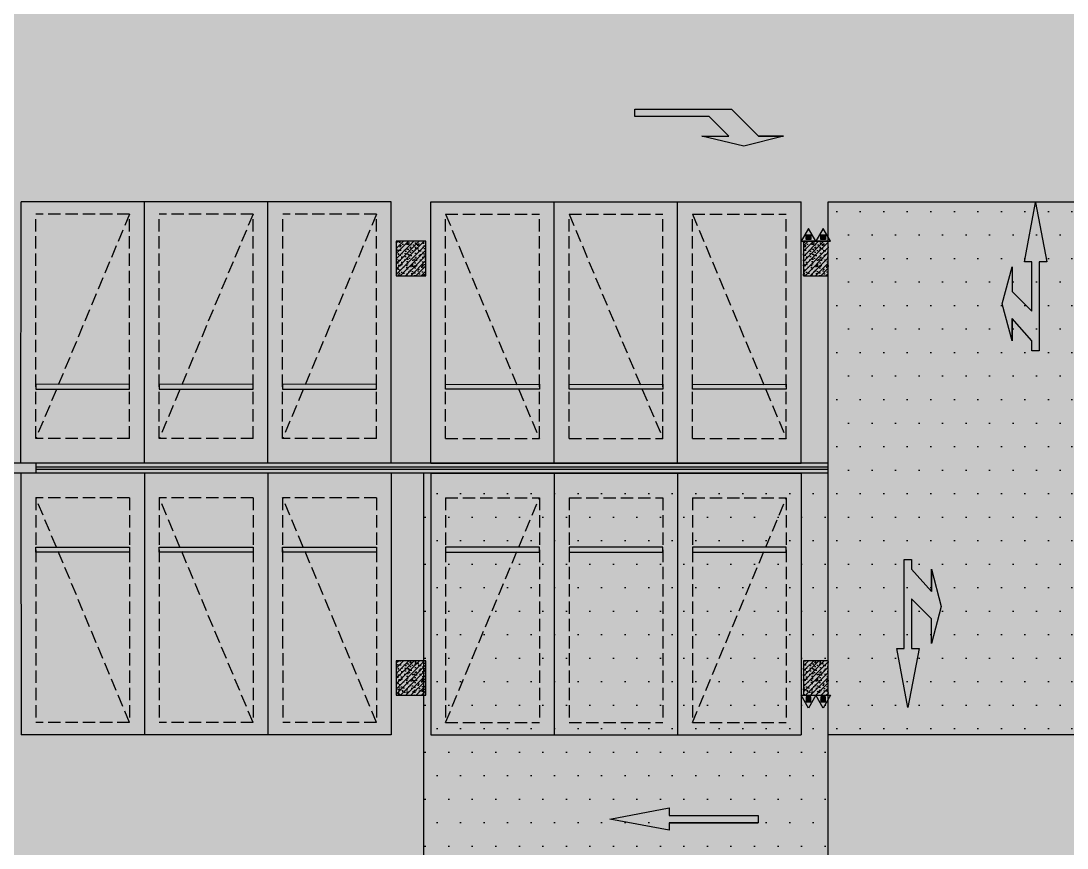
# Model space of a CAD drawing. Extents: x -1338203 to 1886333, y -530034 to 1031844.
# Drawn here: x 701105 to 722294, y -365543 to -348782 of the extents above; entities that cross this region are included whole.
import ezdxf

# ---------------------------------------------------------------- set-up
doc = ezdxf.new("R2010")
doc.units = 0
doc.header["$LTSCALE"] = 1000
doc.header["$MEASUREMENT"] = 0
doc.linetypes.add('A-001-平面B2$0$__DASH', pattern=[0.35, 0.25, -0.1])
for name, color, linetype in [('A-001-平面参照B2$0$0A-E-STRS-RAIL', 163, 'Continuous'), ('A-001-平面参照B2$0$0A-ELEV-LINE2', 8, 'Continuous'), ('A-001-平面参照B2$0$AUDIT_D_210610200414-0', 40, 'Continuous'), ('A-001-平面参照B2$0$AUDIT_D_230227194758-1', 52, 'Continuous'), ('p-a-regular', 5, 'Continuous'), ('S001地下二墙柱$0$S001地下二墙柱$0$0S-CC-LINE', 52, 'Continuous'), ('S001地下二墙柱$0$S001地下二墙柱$0$0S-CW-HATCH', 251, 'Continuous'), ('S001地下二墙柱$0$S001地下二墙柱$0$0S-CW-HATCH-UP', 251, 'Continuous'), ('中心线', 42, 'Continuous'), ('地面指向箭头', 7, 'Continuous'), ('负二层消火栓$0$负二层消火栓$1$0P-EQUIP-FH', 7, 'Continuous')]:
    doc.layers.add(name, color=color, linetype=linetype)
doc.layers.add('p-a-regular-narrow', color=7, linetype='Continuous', true_color=0x9600ff)
doc.layers.add('p-h-walkable', color=7, linetype='Continuous', lineweight=70, true_color=0xf0f0f0)
pattern_1 = [(0, (-766365.37, 163610.93), (238.125, 476.25), [0, -476.25])]

# ---------------------------------------------------------------- blocks, each defined once
blk = doc.blocks.new('A-001-平面参照B2')
at = {"layer": 'A-001-平面参照B2$0$0A-ELEV-LINE2'}
h = blk.add_hatch(dxfattribs=at)
h.set_pattern_fill('DOTS', color=256, scale=300)
h.set_pattern_definition(pattern_1)
h.paths.add_polyline_path([(-48909, -188836), (-38109, -188836), (-38109, -199636), (-48909, -199636)])
h = blk.add_hatch(dxfattribs=at)
h.set_pattern_fill('DOTS', color=256, scale=300)
h.set_pattern_definition(pattern_1)
h.paths.add_polyline_path([(-57109, -194336), (-57109, -210893), (-48909, -210893), (-48909, -194336)])
at = {"layer": 'A-001-平面参照B2$0$0A-E-STRS-RAIL'}
for points in [[(-48909, -194211), (-64959, -194211)], [(-48909, -194261), (-64959, -194261)]]:
    blk.add_lwpolyline(points, dxfattribs=at)
at = {"layer": 'A-001-平面参照B2$0$AUDIT_D_210610200414-0', "ltscale": 0.002}
for points in [[(-48909, -188836), (-38109, -188836), (-38109, -199636), (-48909, -199636)], [(-57109, -194336), (-57109, -210893), (-48909, -210893), (-48909, -194336)]]:
    blk.add_lwpolyline(points, close=True, dxfattribs=at)
at = {"layer": 'A-001-平面参照B2$0$AUDIT_D_230227194758-1'}
for points in [[(-48909, -194136), (-106109, -194136)], [(-64959, -194136), (-64959, -194336)], [(-48909, -194336), (-106109, -194336)]]:
    blk.add_lwpolyline(points, dxfattribs=at)
blk = doc.blocks.new('负二层消火栓$0$负二层消火栓$1$$TwtSys$00000546')
h = blk.add_hatch()
h.set_pattern_fill('ANSI31', color=256, scale=200, style=0)
h.set_pattern_definition([(45, (-38543.802, -6670.83), (-17.67767, 17.67767), [])])
h.paths.add_polyline_path([(-65, 174), (65, 174), (65, 44), (-65, 44)])
for points in [[(0, 344), (-198, 0), (198, 0)], [(-65, 174), (65, 174), (65, 44), (-65, 44)]]:
    blk.add_lwpolyline(points, close=True)
blk = doc.blocks.new('负二层消火栓')
at = {"layer": '负二层消火栓$0$负二层消火栓$1$0P-EQUIP-FH', "xscale": 0.75, "yscale": 0.75, "zscale": 0.75}
for p in [(-49308, -189636), (-49010, -189636)]:
    blk.add_blockref('负二层消火栓$0$负二层消火栓$1$$TwtSys$00000546', p, dxfattribs=at)
at = {"layer": '负二层消火栓$0$负二层消火栓$1$0P-EQUIP-FH', "xscale": -0.75, "yscale": 0.75, "zscale": 0.75, "rotation": 180}
for p in [(-49308, -198836), (-49010, -198836)]:
    blk.add_blockref('负二层消火栓$0$负二层消火栓$1$$TwtSys$00000546', p, dxfattribs=at)
blk = doc.blocks.new('左转或右转')
at = {"layer": '地面指向箭头'}
blk.add_hatch(color=251, dxfattribs=at).paths.add_polyline_path([(3221046, 2451667), (3221247, 2450864), (3221247, 2451366), (3221799, 2451918), (3221799, 2453874), (3221648, 2453874), (3221648, 2452369), (3221247, 2451968), (3221247, 2452519)])
at = {"layer": '地面指向箭头', "color": 251}
blk.add_lwpolyline([(3221247, 2450864), (3221046, 2451667), (3221247, 2452519), (3221247, 2451968), (3221648, 2452369), (3221648, 2453874), (3221799, 2453874), (3221799, 2451918), (3221247, 2451366), (3221247, 2450864), (3221247, 2451366)], dxfattribs=at)
blk = doc.blocks.new('直行右转或左转')
at = {"layer": '地面指向箭头'}
blk.add_hatch(color=251, dxfattribs=at).paths.add_polyline_path([(3219528, 2452519), (3218327, 2452294), (3218327, 2452444), (3217325, 2452444), (3217726, 2452044), (3218227, 2452044), (3217476, 2451843), (3216725, 2452044), (3217175, 2452044), (3216725, 2452444), (3216524, 2452444), (3216524, 2452594), (3218327, 2452594), (3218327, 2452745)])
at = {"layer": '地面指向箭头', "color": 251}
blk.add_lwpolyline([(3216725, 2452044), (3217175, 2452044), (3216725, 2452044), (3217476, 2451843), (3218227, 2452044), (3217726, 2452044), (3217325, 2452444), (3218327, 2452444), (3218327, 2452294), (3219528, 2452519), (3218327, 2452745), (3218327, 2452594), (3216524, 2452594), (3216524, 2452444), (3216725, 2452444), (3217175, 2452044)], dxfattribs=at)
blk = doc.blocks.new('直行')
at = {"layer": '地面指向箭头'}
blk.add_hatch(color=251, dxfattribs=at).paths.add_polyline_path([(-29241, 4059962), (-29466, 4058762), (-29316, 4058762), (-29316, 4056961), (-29166, 4056961), (-29166, 4058762), (-29016, 4058762)])
at = {"layer": '地面指向箭头', "color": 251}
blk.add_lwpolyline([(-29316, 4058762), (-29316, 4056961), (-29316, 4058762), (-29316, 4058762), (-29466, 4058762), (-29241, 4059962), (-29016, 4058762), (-29166, 4058762), (-29166, 4056961), (-29316, 4056961), (-29316, 4056961)], dxfattribs=at)
blk = doc.blocks.new('A$C3d42903c')
at = {"layer": '中心线', "color": 251, "const_width": 150}
for points in [[(286544, 179542), (288544, 179542)], [(290335, 179542), (292335, 179542)], [(294335, 179542), (296335, 179542)], [(298335, 179542), (300335, 179542)], [(302335, 179542), (304335, 179542)], [(307635, 176532), (307635, 174532)], [(307635, 172532), (307635, 170532)], [(307635, 169029), (307635, 167029)]]:
    blk.add_lwpolyline(points, dxfattribs=at)
at = {"layer": '地面指向箭头', "color": 251, "linetype": 'Continuous', "rotation": 90}
blk.add_blockref('左转或右转', (2754766, -3043129), dxfattribs=at)
at = {"layer": '地面指向箭头', "color": 251, "linetype": 'Continuous'}
for p, xscale, rotation in [((-2143509, -3042752), -1, 270), ((2758943, 3386069), -1.000000000000001, 90)]:
    blk.add_blockref('直行右转或左转', p, dxfattribs=dict(at, xscale=xscale, rotation=rotation))
at = {"layer": '地面指向箭头', "color": 251, "rotation": 90}
blk.add_blockref('直行', (4360352, 193524), dxfattribs=at)

msp = doc.modelspace()

# ---------------------------------------------------------------- hatches: boundary and pattern name
at = {"layer": 'p-h-walkable', "ltscale": 0.002}
h = msp.add_hatch(color=256, dxfattribs=at)
h.dxf.hatch_style = 1
h.paths.add_polyline_path([(728556.4, -320761.3), (728556.4, -348211.5), (746356.3, -348211.5), (750916.3, -338175), (842896.3, -338175), (843211.3, -349155), (839116.3, -349155), (839116.3, -377051.5), (864906.4, -377051.5), (864906.4, -390806.6), (875856.3, -395571.5), (875856.3, -404751.5), (834560.3, -404751.5), (839142.7, -442064.3), (869465.2, -438340.4), (871163.2, -452166.5), (873704.1, -451854.5), (877328.6, -464960.4), (761876, -479139.1), (761132.9, -468418.3), (764950.6, -465209), (763252.8, -451384.3), (799242.4, -446964.4), (793807.3, -404751.5), (750756.3, -404751.5), (751556.3, -388855), (648066.6, -388604.4), (648066.6, -380374.4), (641016.6, -380374.4), (641512.3, -365348.2), (660006.6, -364574.4), (660306.6, -340846.8), (656406.6, -340846.8), (656406.6, -336396.8), (656656.4, -340532.4), (656406.4, -332417.4), (712156.4, -332417.4), (712080.9, -320761.3)])
at = {"layer": 'S001地下二墙柱$0$S001地下二墙柱$0$0S-CW-HATCH'}
h = msp.add_hatch(color=256, dxfattribs=at)
h.dxf.hatch_style = 1
h.paths.add_polyline_path([(709306.6, -353246.8), (708706.6, -353246.8), (708706.6, -353946.8), (709306.6, -353946.8)])
h = msp.add_hatch(color=256, dxfattribs=at)
h.dxf.hatch_style = 1
h.paths.add_polyline_path([(717456.6, -353246.8), (716956.6, -353246.8), (716956.6, -353946.8), (717456.6, -353946.8)])
h = msp.add_hatch(color=256, dxfattribs=at)
h.dxf.hatch_style = 1
h.paths.add_polyline_path([(709306.6, -361746.8), (708706.6, -361746.8), (708706.6, -362446.8), (709306.6, -362446.8)])
h = msp.add_hatch(color=256, dxfattribs=at)
h.dxf.hatch_style = 1
h.paths.add_polyline_path([(717456.6, -361746.8), (716956.6, -361746.8), (716956.6, -362446.8), (717456.6, -362446.8)])
at = {"layer": 'S001地下二墙柱$0$S001地下二墙柱$0$0S-CW-HATCH-UP'}
h = msp.add_hatch(dxfattribs=at)
h.set_pattern_fill('钢筋混凝土', color=256, scale=30)
h.set_pattern_definition([(45, (741567.33, -344395.09), (-53.03301, 53.03301), []), (50, (741567.33, -344395.09), (215.1781, -18.8256), [22.5, -247.5]), (355, (741567.33, -344395.1), (-41.6254, 225.6576), [18, -198]), (100.4514, (741585.26, -344396.66), (173.5528, 206.8319), [19.122, -210.3426]), (46.1842, (741567.33, -344335.1), (320.1723, -49.6557), [33.75, -371.25]), (96.6356, (741594, -344339.23), (280.3988, 292.2354), [28.683, -315.514]), (351.1842, (741567.33, -344335.1), (280.3986, 292.2356), [27, -297]), (21, (741597.33, -344350.09), (179.0721, -120.7857), [22.5, -247.5]), (326, (741597.33, -344350.1), (72.9946, 217.545), [18, -198]), (71.4514, (741612.25, -344360.16), (252.0668, 96.7591), [19.122, -210.3426]), (37.5, (741567.33, -344395.09), (3.64796, 99.86816), [0, -195.6, 0, -201, 0, -198.75]), (7.5, (741567.33, -344395.09), (78.92086, 118.3235), [0, -114.6, 0, -191.1, 0, -75.75]), (327.5, (741500.43, -344395.09), (160.14673, -6.76646), [0, -75, 0, -234, 0, -310.5]), (317.5, (741470.43, -344395.09), (174.95585, 30.0315), [0, -97.5, 0, -155.4, 0, -220.5])])
h.paths.add_polyline_path([(709306.6, -353246.8), (708706.6, -353246.8), (708706.6, -353946.8), (709306.6, -353946.8)])
h = msp.add_hatch(dxfattribs=at)
h.set_pattern_fill('钢筋混凝土', color=256, scale=30)
h.set_pattern_definition([(45, (749767.34, -344395.09), (-53.03301, 53.03301), []), (50, (749767.34, -344395.09), (215.1781, -18.8256), [22.5, -247.5]), (355, (749767.34, -344395.1), (-41.6254, 225.6576), [18, -198]), (100.4514, (749785.27, -344396.66), (173.5528, 206.8319), [19.122, -210.3426]), (46.1842, (749767.34, -344335.1), (320.1723, -49.6557), [33.75, -371.25]), (96.6356, (749794.02, -344339.23), (280.3988, 292.2354), [28.683, -315.514]), (351.1842, (749767.34, -344335.1), (280.3986, 292.2356), [27, -297]), (21, (749797.34, -344350.09), (179.0721, -120.7857), [22.5, -247.5]), (326, (749797.34, -344350.1), (72.9946, 217.545), [18, -198]), (71.4514, (749812.26, -344360.16), (252.0668, 96.7591), [19.122, -210.3426]), (37.5, (749767.34, -344395.09), (3.64796, 99.86816), [0, -195.6, 0, -201, 0, -198.75]), (7.5, (749767.34, -344395.09), (78.92086, 118.3235), [0, -114.6, 0, -191.1, 0, -75.75]), (327.5, (749700.44, -344395.09), (160.14673, -6.76646), [0, -75, 0, -234, 0, -310.5]), (317.5, (749670.44, -344395.09), (174.95585, 30.0315), [0, -97.5, 0, -155.4, 0, -220.5])])
h.paths.add_polyline_path([(717456.6, -353246.8), (716956.6, -353246.8), (716956.6, -353946.8), (717456.6, -353946.8)])
h = msp.add_hatch(dxfattribs=at)
h.set_pattern_fill('钢筋混凝土', color=256, scale=30)
h.set_pattern_definition([(45, (741567.34, -352795.09), (-53.03301, 53.03301), []), (50, (741567.34, -352795.09), (215.1781, -18.8256), [22.5, -247.5]), (355, (741567.34, -352795.1), (-41.6254, 225.6576), [18, -198]), (100.4514, (741585.27, -352796.66), (173.5528, 206.8319), [19.122, -210.3426]), (46.1842, (741567.34, -352735.1), (320.1723, -49.6557), [33.75, -371.25]), (96.6356, (741594.02, -352739.23), (280.3988, 292.2354), [28.683, -315.514]), (351.1842, (741567.34, -352735.1), (280.3986, 292.2356), [27, -297]), (21, (741597.34, -352750.09), (179.0721, -120.7857), [22.5, -247.5]), (326, (741597.34, -352750.1), (72.9946, 217.545), [18, -198]), (71.4514, (741612.26, -352760.16), (252.0668, 96.7591), [19.122, -210.3426]), (37.5, (741567.34, -352795.09), (3.64796, 99.86816), [0, -195.6, 0, -201, 0, -198.75]), (7.5, (741567.34, -352795.09), (78.92086, 118.3235), [0, -114.6, 0, -191.1, 0, -75.75]), (327.5, (741500.44, -352795.09), (160.14673, -6.76646), [0, -75, 0, -234, 0, -310.5]), (317.5, (741470.44, -352795.09), (174.95585, 30.0315), [0, -97.5, 0, -155.4, 0, -220.5])])
h.paths.add_polyline_path([(709306.6, -361746.8), (708706.6, -361746.8), (708706.6, -362446.8), (709306.6, -362446.8)])
h = msp.add_hatch(dxfattribs=at)
h.set_pattern_fill('钢筋混凝土', color=256, scale=30)
h.set_pattern_definition([(45, (749767.34, -352795.09), (-53.03301, 53.03301), []), (50, (749767.34, -352795.09), (215.1781, -18.8256), [22.5, -247.5]), (355, (749767.34, -352795.1), (-41.6254, 225.6576), [18, -198]), (100.4514, (749785.27, -352796.66), (173.5528, 206.8319), [19.122, -210.3426]), (46.1842, (749767.34, -352735.1), (320.1723, -49.6557), [33.75, -371.25]), (96.6356, (749794.02, -352739.23), (280.3988, 292.2354), [28.683, -315.514]), (351.1842, (749767.34, -352735.1), (280.3986, 292.2356), [27, -297]), (21, (749797.34, -352750.09), (179.0721, -120.7857), [22.5, -247.5]), (326, (749797.34, -352750.1), (72.9946, 217.545), [18, -198]), (71.4514, (749812.26, -352760.16), (252.0668, 96.7591), [19.122, -210.3426]), (37.5, (749767.34, -352795.09), (3.64796, 99.86816), [0, -195.6, 0, -201, 0, -198.75]), (7.5, (749767.34, -352795.09), (78.92086, 118.3235), [0, -114.6, 0, -191.1, 0, -75.75]), (327.5, (749700.44, -352795.09), (160.14673, -6.76646), [0, -75, 0, -234, 0, -310.5]), (317.5, (749670.44, -352795.09), (174.95585, 30.0315), [0, -97.5, 0, -155.4, 0, -220.5])])
h.paths.add_polyline_path([(717456.6, -361746.8), (716956.6, -361746.8), (716956.6, -362446.8), (717456.6, -362446.8)])

# ---------------------------------------------------------------- linework, layer by layer
for p, q in [((701106.3, -357746.3), (701106.9, -352446.3)), ((703606.8, -352446.5), (701106.9, -352446.3)), ((703606.3, -357746.3), (703606.8, -352446.3)), ((703606.3, -357746.5), (703606.8, -352446.5)), ((706106.8, -352446.5), (703606.8, -352446.3)), ((706106.3, -357746.3), (706106.8, -352446.3)), ((706106.3, -357746.5), (706106.8, -352446.5)), ((708606.8, -352446.5), (706106.8, -352446.3)), ((708606.3, -357746.5), (708606.8, -352446.5)), ((709406.4, -352446.5), (711906.4, -352446.3)), ((709406.9, -357746.5), (709406.4, -352446.5)), ((711906.9, -357746.3), (711906.4, -352446.3)), ((711906.4, -352446.5), (714406.4, -352446.3)), ((711906.9, -357746.5), (711906.4, -352446.5)), ((714406.9, -357746.3), (714406.4, -352446.3)), ((714406.4, -352446.5), (716906.4, -352446.3)), ((714406.9, -357746.5), (714406.4, -352446.5)), ((716906.9, -357746.3), (716906.4, -352446.3)), ((703606.3, -357746.5), (701106.3, -357746.3)), ((706106.3, -357746.5), (703606.3, -357746.3)), ((708606.3, -357746.5), (706106.3, -357746.3)), ((709406.9, -357746.5), (711906.9, -357746.3)), ((711906.9, -357746.5), (714406.9, -357746.3)), ((714406.9, -357746.5), (716906.9, -357746.3)), ((703606.3, -357946.5), (701106.3, -357946.8)), ((701106.3, -357946.8), (701106.9, -363246.8)), ((706106.3, -357946.5), (703606.3, -357946.8)), ((703606.3, -357946.5), (703606.8, -363246.5)), ((703606.3, -357946.8), (703606.8, -363246.8)), ((708606.3, -357946.5), (706106.3, -357946.8)), ((706106.3, -357946.5), (706106.8, -363246.5)), ((706106.3, -357946.8), (706106.8, -363246.8)), ((708606.3, -357946.5), (708606.8, -363246.5)), ((709406.9, -357946.5), (709406.4, -363246.5)), ((709406.9, -357946.5), (711906.9, -357946.8)), ((711906.9, -357946.5), (711906.4, -363246.5)), ((711906.9, -357946.8), (711906.4, -363246.8)), ((711906.9, -357946.5), (714406.9, -357946.8)), ((714406.9, -357946.5), (714406.4, -363246.5)), ((714406.9, -357946.8), (714406.4, -363246.8)), ((714406.9, -357946.5), (716906.9, -357946.8)), ((716906.9, -357946.8), (716906.4, -363246.8)), ((703606.8, -363246.5), (701106.9, -363246.8)), ((706106.8, -363246.5), (703606.8, -363246.8)), ((708606.8, -363246.5), (706106.8, -363246.8)), ((709406.4, -363246.5), (711906.4, -363246.8)), ((711906.4, -363246.5), (714406.4, -363246.8)), ((714406.4, -363246.5), (716906.4, -363246.8))]:
    msp.add_line(p, q)
at = {"linetype": 'A-001-平面B2$0$__DASH'}
for p, q in [((701406.4, -357246.3), (701406.8, -352696.3)), ((703306.8, -352696.5), (701406.8, -352696.3)), ((703306.4, -357246.5), (703306.8, -352696.5)), ((703906.4, -357246.3), (703906.8, -352696.3)), ((705806.8, -352696.5), (703906.8, -352696.3)), ((705806.4, -357246.5), (705806.8, -352696.5)), ((706406.4, -357246.3), (706406.8, -352696.3)), ((708306.8, -352696.5), (706406.8, -352696.3)), ((708306.4, -357246.5), (708306.8, -352696.5)), ((709706.4, -352696.5), (711606.4, -352696.3)), ((709706.8, -357246.5), (709706.4, -352696.5)), ((711606.8, -357246.3), (711606.4, -352696.3)), ((712206.4, -352696.5), (714106.4, -352696.3)), ((712206.8, -357246.5), (712206.4, -352696.5)), ((714106.8, -357246.3), (714106.4, -352696.3)), ((714706.4, -352696.5), (716606.4, -352696.3)), ((714706.8, -357246.5), (714706.4, -352696.5)), ((716606.8, -357246.3), (716606.4, -352696.3)), ((703306.4, -357246.5), (701406.4, -357246.3)), ((705806.4, -357246.5), (703906.4, -357246.3)), ((708306.4, -357246.5), (706406.4, -357246.3)), ((709706.8, -357246.5), (711606.8, -357246.3)), ((712206.8, -357246.5), (714106.8, -357246.3)), ((714706.8, -357246.5), (716606.8, -357246.3)), ((703306.4, -358446.5), (701406.4, -358446.7)), ((701406.4, -358446.7), (701406.8, -362996.7)), ((703306.4, -358446.5), (703306.8, -362996.5)), ((705806.4, -358446.5), (703906.4, -358446.7)), ((703906.4, -358446.7), (703906.8, -362996.7)), ((705806.4, -358446.5), (705806.8, -362996.5)), ((708306.4, -358446.5), (706406.4, -358446.7)), ((706406.4, -358446.7), (706406.8, -362996.7)), ((708306.4, -358446.5), (708306.8, -362996.5)), ((709706.8, -358446.5), (709706.4, -362996.5)), ((709706.8, -358446.5), (711606.8, -358446.7)), ((711606.8, -358446.7), (711606.4, -362996.7)), ((712206.8, -358446.5), (712206.4, -362996.5)), ((712206.8, -358446.5), (714106.8, -358446.7)), ((714106.8, -358446.7), (714106.4, -362996.7)), ((714706.8, -358446.5), (714706.4, -362996.5)), ((714706.8, -358446.5), (716606.8, -358446.7)), ((716606.8, -358446.7), (716606.4, -362996.7)), ((703306.8, -362996.5), (701406.8, -362996.7)), ((705806.8, -362996.5), (703906.8, -362996.7)), ((708306.8, -362996.5), (706406.8, -362996.7)), ((709706.4, -362996.5), (711606.4, -362996.7)), ((712206.4, -362996.5), (714106.4, -362996.7)), ((714706.4, -362996.5), (716606.4, -362996.7))]:
    msp.add_line(p, q, dxfattribs=at)
for points in [[(703306.8, -352696.5), (701406.4, -357246.3)], [(705806.8, -352696.5), (703906.4, -357246.3)], [(708306.8, -352696.5), (706406.4, -357246.3)], [(709706.4, -352696.5), (711606.8, -357246.3)], [(712206.4, -352696.5), (714106.8, -357246.3)], [(714706.4, -352696.5), (716606.8, -357246.3)], [(703306.8, -362996.5), (701406.4, -358446.7)], [(705806.8, -362996.5), (703906.4, -358446.7)], [(708306.8, -362996.5), (706406.4, -358446.7)], [(709706.4, -362996.5), (711606.8, -358446.7)], [(714706.4, -362996.5), (716606.8, -358446.7)]]:
    msp.add_lwpolyline(points, dxfattribs=at)
for points in [[(701406.5, -356246.3), (703306.5, -356246.5), (703306.5, -356146.5), (701406.5, -356146.3)], [(703906.5, -356246.3), (705806.5, -356246.5), (705806.5, -356146.5), (703906.5, -356146.3)], [(706406.5, -356246.3), (708306.5, -356246.5), (708306.5, -356146.5), (706406.5, -356146.3)], [(711606.7, -356246.3), (709706.7, -356246.5), (709706.7, -356146.5), (711606.7, -356146.3)], [(714106.7, -356246.3), (712206.7, -356246.5), (712206.7, -356146.5), (714106.7, -356146.3)], [(716606.7, -356246.3), (714706.7, -356246.5), (714706.7, -356146.5), (716606.7, -356146.3)], [(701406.5, -359446.7), (703306.5, -359446.5), (703306.5, -359546.5), (701406.5, -359546.7)], [(703906.5, -359446.7), (705806.5, -359446.5), (705806.5, -359546.5), (703906.5, -359546.7)], [(706406.5, -359446.7), (708306.5, -359446.5), (708306.5, -359546.5), (706406.5, -359546.7)], [(711606.7, -359446.7), (709706.7, -359446.5), (709706.7, -359546.5), (711606.7, -359546.7)], [(714106.7, -359446.7), (712206.7, -359446.5), (712206.7, -359546.5), (714106.7, -359546.7)], [(716606.7, -359446.7), (714706.7, -359446.5), (714706.7, -359546.5), (716606.7, -359546.7)]]:
    msp.add_lwpolyline(points, close=True)
at = {"layer": 'p-a-regular', "ltscale": 0.002, "const_width": 1000}
for points in [[(702356.8, -352696.4), (702356.4, -357246.4)], [(707356.8, -352696.4), (707356.4, -357246.4)], [(710656.4, -352696.4), (710656.8, -357246.4)], [(715656.4, -352696.4), (715656.8, -357246.4)], [(702356.8, -362996.6), (702356.4, -358446.6)], [(707356.8, -362996.6), (707356.4, -358446.6)], [(710656.4, -362996.6), (710656.8, -358446.6)], [(715656.4, -362996.6), (715656.8, -358446.6)]]:
    msp.add_lwpolyline(points, dxfattribs=at)
at = {"layer": 'p-a-regular-narrow', "ltscale": 0.002, "const_width": 1000}
for points in [[(704856.8, -352696.4), (704856.4, -357246.4)], [(713156.4, -352696.4), (713156.8, -357246.4)], [(704856.8, -362996.6), (704856.4, -358446.6)], [(713156.4, -362996.6), (713156.8, -358446.6)]]:
    msp.add_lwpolyline(points, dxfattribs=at)
at = {"layer": 'S001地下二墙柱$0$S001地下二墙柱$0$0S-CC-LINE', "color": 30}
for points in [[(709306.6, -353246.8), (708706.6, -353246.8), (708706.6, -353946.8), (709306.6, -353946.8)], [(709306.6, -361746.8), (708706.6, -361746.8), (708706.6, -362446.8), (709306.6, -362446.8)]]:
    msp.add_lwpolyline(points, close=True, dxfattribs=at)
at = {"layer": 'S001地下二墙柱$0$S001地下二墙柱$0$0S-CC-LINE', "color": 4}
for points in [[(717456.6, -353246.8), (716956.6, -353246.8), (716956.6, -353946.8), (717456.6, -353946.8)], [(717456.6, -361746.8), (716956.6, -361746.8), (716956.6, -362446.8), (717456.6, -362446.8)]]:
    msp.add_lwpolyline(points, close=True, dxfattribs=at)

# ---------------------------------------------------------------- block references
msp.add_blockref('A-001-平面参照B2', (766365.4, -163610.9))
at = {"ltscale": 0.002}
for name, p in [('负二层消火栓', (766365.4, -163610.9)), ('A$C3d42903c', (412646.2, -529238.7))]:
    msp.add_blockref(name, p, dxfattribs=at)

doc.saveas('drawing.dxf')
